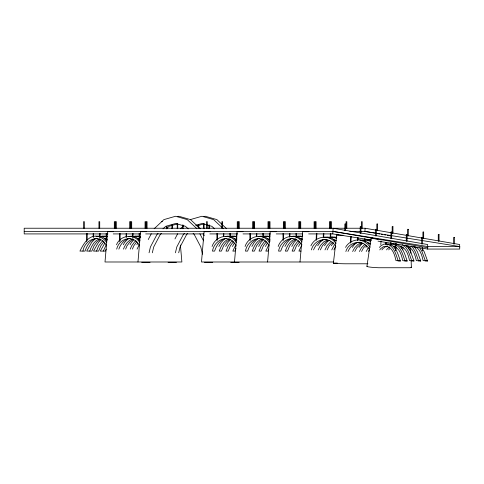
<?xml version="1.0" encoding="UTF-8"?>
<svg xmlns="http://www.w3.org/2000/svg" width="484" height="484" viewBox="0 0 484 484"><rect width="100%" height="100%" fill="white"/><g stroke="black" fill="none" stroke-linecap="round" stroke-linejoin="round"><path stroke-width="0.73" d="M316.149 239.961L316.385 233.246M316.627 240.058L316.863 233.342M323.233 237.033L323.366 233.264M323.705 237.13L323.838 233.361M330.161 238.539L330.342 233.264M330.632 238.636L330.82 233.355M342.448 235.448L332.81 233.911L333.113 228.242L427.699 244.523L427.523 247.687L332.938 231.406L24.2 231.406M349.823 231.406L364.918 231.406L459.8 246.562L459.673 249.066L427.687 249.066L427.82 246.562L332.938 231.406M350.41 243.089L350.773 236.386M350.924 242.49L351.245 236.537M357.543 240.578L357.706 237.571M358.057 239.979L358.178 237.717M364.519 240.984L364.64 238.727M364.948 241.885L365.111 238.878M380.835 244.662L381.035 240.941M385.681 243.948L385.766 242.442M385.905 244.051L385.99 242.551M390.679 244.783L390.8 242.52M390.86 245.642L391.024 242.629M395.428 250.028L395.791 243.331M396.015 243.44L395.392 250.772M422.338 250.028L422.459 247.796M422.683 247.905L422.296 250.772M107.956 233.917L24.2 233.923L24.2 228.23L365.099 228.242L364.918 231.406L379.813 233.972M459.54 247.052L459.685 244.523L365.099 228.242M137.958 261.989L140.578 231.691L146.489 231.691M234.48 261.989L237.099 231.691L243.01 231.691M267.585 261.989L270.199 231.691L276.11 231.691M299.989 261.989L302.657 231.691L308.931 231.691M333.379 263.205L336.719 234.964L338.534 234.861M366.896 266.382L371.107 238.322L372.928 238.067M149.054 252.787L150.439 246.925L157.01 234.438L158.099 233.421M152.333 252.787L153.718 246.925L160.289 234.438L161.378 233.421M175.426 252.787L176.811 246.925L183.382 234.438L184.471 233.421M178.705 252.787L180.09 246.925L186.661 234.438L187.75 233.421M82.921 251.087C84.972 238.975 100.466 232.961 106.492 245.842M89.703 251.087C91.44 246.072 94.404 240.33 99.91 238.866M96.491 251.087L98.657 245.842L101.7 241.758L102.923 240.893M103.273 251.087L106.311 244.674M106.232 249.121L105.415 251.087L100.279 251.087L104.883 243.035M116.692 249.121C119.336 237.692 134.207 234.214 139.446 245.842M118.84 249.121C120.57 244.039 124.545 238.945 130.226 238.424M123.474 249.121C125.041 244.716 128.163 240.112 132.87 238.866M125.622 249.121L126.977 245.842L130.021 241.758L133.687 239.163M130.263 249.121L131.618 245.842L134.661 241.758L135.883 240.893M132.404 249.121L133.759 245.842L136.803 241.758M137.045 249.121L139.271 244.674M236.047 248.461L234.964 251.087L232.816 251.087L235.859 244.674M268.771 249.121L267.961 251.087L265.813 251.087L268.856 244.674M311.412 249.913C314.14 238.243 330.747 235.472 335.787 246.931M313.553 249.913C315.665 244.426 320.45 239.054 326.779 239.314M318.194 249.913L320.39 245.551L323.796 241.831L327.244 239.973M320.335 249.913L322.538 245.551L325.944 241.831L328.817 240.288M324.976 249.913L327.172 245.551L330.584 241.831M327.124 249.913L329.32 245.551L332.242 242.363M331.764 249.913L333.96 245.551M333.906 249.913L335.787 246.174M148.255 239.568L151.274 233.766M174.96 238.921L177.64 233.766M345.848 251.492C349.091 240.403 365.015 239.241 369.564 249.962M347.99 251.492C350.15 246.314 355.147 241.655 361.082 242.272M352.63 251.492L354.584 247.868L358.057 244.341L361.445 242.738M354.778 251.492L356.732 247.868L360.205 244.341L362.915 243.059M359.418 251.492L361.366 247.868L364.845 244.341M361.56 251.492L363.514 247.868L365.995 245.352M366.2 251.492L368.155 247.868M368.342 251.492L369.649 249.078M116.499 244.765C120.286 235.055 134.268 233.1 139.701 242.46M123.281 244.765L124.6 242.46L127.873 238.963L129.113 238.237M130.069 244.765L131.382 242.46L133.723 239.961M136.851 244.765L137.837 243.035M212.077 246.489C215.356 235.944 230.227 232.157 236.271 242.46M218.859 246.489L221.164 242.46L224.437 238.963M225.647 246.489L227.946 242.46L230.753 239.465M232.429 246.489L234.401 243.035M245.073 246.489C248.352 235.944 263.223 232.157 269.267 242.46M251.855 246.489L254.161 242.46L257.434 238.963L258.674 238.237M258.644 246.489L260.943 242.46L263.75 239.465M265.426 246.489L267.398 243.035M278.179 246.489C281.349 236.331 295.736 232.066 301.901 241.964M284.961 246.489L287.266 242.46L290.539 238.963L291.779 238.237M291.749 246.489L294.048 242.46L296.389 239.961M298.531 246.489L300.503 243.035M310.891 245.83C315.29 235.744 330.058 233.984 335.969 243.585M317.679 245.83L320.239 242.151L323.348 239.483M324.461 245.83L327.021 242.151L329.096 240.373M331.244 245.83L333.379 242.762M379.795 249.901L380.648 248.673L383.612 246.568L386.734 246.193C392.82 248.086 394.769 255.038 395.96 260.604L400.413 260.985C398.054 254.766 396.396 246.072 388.991 243.966L385.911 244.196M381.936 249.901L382.796 248.673L385.76 246.568L387.63 246.344M386.577 249.901L387.43 248.673L389.801 246.985M388.725 249.901L389.578 248.673M395.507 249.901L396.36 248.673M402.289 249.901L403.148 248.673M409.077 249.901L409.93 248.673M103.842 241.758L100.805 245.842L98.633 251.087L93.497 251.087L98.427 242.46L100.763 239.961M233.391 241.758L230.348 245.842L228.176 251.087L226.034 251.087L228.206 245.842L231.243 241.758L232.465 240.893M266.388 241.758L263.344 245.842L261.172 251.087L259.031 251.087L261.203 245.842L264.24 241.758L265.462 240.893M299.493 241.758L296.45 245.842L294.278 251.087L292.136 251.087L294.302 245.842L297.345 241.758L298.567 240.893M301.956 244.674L298.918 251.087L301.066 251.087M345.522 247.397C350.253 238.727 363.145 237.378 369.964 244.299M352.304 247.397L354.494 244.456L357.131 242.387M359.092 247.397L361.282 244.456L362.861 243.216M365.874 247.397L366.751 246.223M379.426 247.421L380.781 245.896L383.764 244.196L386.849 243.966C394.248 246.072 395.906 254.766 398.265 260.985M386.662 246.913L387.563 245.896M393.444 246.913L394.351 245.896M400.232 246.913L401.133 245.896M407.014 246.913L407.915 245.896M154.16 228.751L163.907 219.609L175.571 216.257L187.235 219.609L196.982 228.751M180.532 228.751L183.781 225.701M163.005 228.847L165.734 226.312L175.607 223.493L185.481 226.312L188.209 228.847M166.284 228.847L169.013 226.312L177.477 223.898M394.811 248.256L396.59 246.985M401.593 248.256L403.372 246.985M408.375 248.256L410.16 246.985M100.726 239.163L97.06 241.758L94.017 245.842L91.851 251.087L86.709 251.087L91.639 242.46L94.912 238.963L96.153 238.237M106.286 240.028L107.508 239.163M230.269 239.163L226.603 241.758L223.566 245.842L221.394 251.087L219.252 251.087C220.988 246.072 223.947 240.33 229.458 238.866M235.224 240.457L236.446 239.592M263.266 239.163L259.599 241.758L256.562 245.842L254.39 251.087L252.249 251.087C253.985 246.072 256.943 240.33 262.455 238.866M268.832 240.028L270.054 239.163M296.371 239.163L292.705 241.758L289.662 245.842L287.496 251.087L285.348 251.087C287.085 246.072 290.049 240.33 295.561 238.866M334.45 240.905L335.6 240.288M368.342 243.7L369.697 243.059M177.477 216.657L178.85 216.257L190.514 219.609L200.261 228.751M190.279 219.609L201.943 216.257L213.607 219.609L223.354 228.751M203.849 216.657L205.222 216.257L216.886 219.609L226.633 228.751M195.633 225.308L201.979 223.493L211.853 226.312L214.581 228.847M196.794 225.907L203.849 223.898M97.272 238.424C90.726 239.023 86.902 245.4 85.063 251.087L79.927 251.087C83.248 244.614 87.465 236.349 95.802 236.041C100.309 236.228 104.078 238.987 106.746 242.46M226.814 238.424C220.274 239.023 216.451 245.4 214.612 251.087L212.464 251.087C214.521 238.975 230.009 232.961 236.035 245.842M259.811 238.424C253.271 239.023 249.448 245.4 247.608 251.087L245.461 251.087C247.518 238.975 263.006 232.961 269.031 245.842M292.917 238.424C286.371 239.023 282.547 245.4 280.714 251.087L278.566 251.087C280.514 239.489 295.506 232.846 301.701 245.255M301.012 239.163L302.343 238.866M95.971 236.41C100 235.387 104.381 237.408 107.018 240.463M99.952 236.537L102.584 236.041L106.534 236.779M102.753 236.41L104.732 236.041L107.363 236.537M128.925 236.41C132.961 235.387 137.341 237.408 139.979 240.463M132.912 236.537L135.544 236.041L139.495 236.779L140.735 237.511M135.714 236.41L137.686 236.041L140.324 236.537M225.496 236.41C229.525 235.387 233.905 237.408 236.543 240.463M229.476 236.537L232.108 236.041L236.059 236.779M232.278 236.41L234.25 236.041L236.228 236.41M258.492 236.41C262.77 235.327 267.319 237.656 270.005 240.959M261.814 236.658L265.105 236.041L269.056 236.779M265.274 236.41L267.247 236.041L269.884 236.537M291.592 236.41C295.391 235.43 299.548 237.221 302.173 239.961M295.573 236.537L298.211 236.041L302.161 236.779M298.38 236.41L300.352 236.041L302.331 236.41M393.165 246.489L394.418 246.344M399.953 246.489L401.2 246.344M406.735 246.489L407.982 246.344M390.546 244.196L393.631 243.966C401.036 246.072 402.694 254.766 405.054 260.985L407.195 260.985C404.836 254.766 403.178 246.072 395.779 243.966M392.693 244.196L393.928 244.105M323.3 237.293L327.565 237.015L331.776 238.213L335.69 240.826M327.934 237.293L332.199 237.015L336.416 238.213M330.082 237.293L334.347 237.015L336.453 237.614M334.722 237.293L336.852 237.154M362.286 240.052L368.699 240.022L370.792 240.742M369.068 240.052L371.204 240.034M161.668 221.654L162.43 221.654M113.528 231.691L107.617 231.691L104.998 261.989L181.881 261.989L180.411 244.989M210.582 231.691L204.103 231.691L201.483 261.989L333.536 261.989M113.238 233.917L140.402 233.917M145.684 233.917L203.782 233.917M209.82 233.917L237.735 233.911M243.016 233.911L270.181 233.911M276.219 233.911L302.627 233.911M308.665 233.911L332.81 233.911M427.82 246.562L459.8 246.562M400.304 246.193C406.391 248.086 408.339 255.038 409.531 260.604L413.983 260.985L410.65 251.765L408.314 247.868L405.568 245.213M407.086 246.193C413.173 248.086 415.121 255.038 416.313 260.604L420.765 260.985L417.432 251.765L415.097 247.868L413.723 246.537M414.479 246.471C420.191 248.528 421.897 255.286 423.101 260.604L427.547 260.985L424.214 251.765L421.885 247.868M141.685 262.322L150.076 262.322M168.057 262.322L176.448 262.322M204.417 262.322L212.736 262.322M230.789 262.322L239.108 262.322M337.324 263.06L335.061 263.06A9.613 0.315 1.3 0 0 335.091 263.423A9.613 0.315 1.3 0 0 345.286 263.786L367.919 263.786M343.737 235.357L336.719 234.964M378.101 239.235L371.107 238.322M343.93 235.684L371.355 240.07M378.022 241.135L427.687 249.066M425.242 260.604L427.547 260.985M418.46 260.604L420.765 260.985M411.672 260.604L413.983 260.985M404.89 260.604L407.195 260.985M405.054 260.985L402.742 260.604C401.557 255.038 399.602 248.086 393.522 246.193M398.108 260.604L400.413 260.985M381.307 234.226L382.796 234.48M384.284 234.74L385.772 234.994M387.26 235.254L390.987 235.889M323.155 239.296L323.627 239.392M299.554 238.57L302.21 239.163M267.114 238.721L269.11 239.163M234.117 238.721L236.113 239.163M137.529 238.721L139.525 239.163M104.568 238.721L106.565 239.163M333.555 239.695L336.386 240.596M366.551 240.022L370.738 241.462M359.769 240.022L363.956 241.462L367.822 244.299L370.187 247.203M367.144 242.514L370.665 243.845M402.222 244.716C408.333 247.639 409.531 255.316 411.836 260.985M193.116 233.421L194.211 234.438L200.775 246.925L202.512 254.257M411.122 246.096L412.955 247.868L415.284 251.765L418.618 260.985M419.737 247.868L422.072 251.765L425.406 260.985M203.153 233.766L204.157 235.702M199.874 233.766L203.558 240.857M410.595 248.032L410.813 253.247M411.122 260.701L411.4 267.41M362.201 228.23L362.201 221.654L361.439 221.654L361.439 228.23M346.834 228.23L346.834 221.654L346.072 221.654L346.072 228.23M331.467 228.23L331.467 221.654L330.705 221.654L330.705 228.23M330.221 228.23L330.221 221.654L329.459 221.654L329.459 228.23M316.1 228.23L316.1 221.654L315.338 221.654L315.338 228.23M314.854 228.23L314.854 221.654L314.092 221.654L314.092 228.23M302.464 233.415L302.464 236.41M300.733 228.23L300.733 221.654L299.971 221.654L299.971 228.23M299.487 228.23L299.487 221.654L298.725 221.654L298.725 228.23M296.396 233.433L296.396 237.214M295.984 233.433L295.984 237.214M289.916 233.433L289.916 236.458M289.505 233.433L289.505 237.214M285.366 228.23L285.366 221.654L284.604 221.654L284.604 228.23M284.12 228.23L284.12 221.654L283.358 221.654L283.358 228.23M283.436 233.415L283.436 240.149M283.019 233.415L283.019 240.149M269.999 228.23L269.999 221.654L269.237 221.654L269.237 228.23M269.776 233.415L269.776 241.643M269.358 233.415L269.358 240.893M268.753 228.23L268.753 221.654L267.991 221.654L267.991 228.23M263.29 233.433L263.29 237.214M262.879 233.433L262.879 237.214M256.81 233.433L256.81 236.458M256.399 233.433L256.399 236.458M254.632 228.23L254.632 221.654L253.87 221.654L253.87 228.23M253.386 228.23L253.386 221.654L252.624 221.654L252.624 228.23M250.331 233.415L250.331 240.149M249.919 233.415L249.919 240.149M239.265 228.23L239.265 221.654L238.503 221.654L238.503 228.23M238.019 228.23L238.019 221.654L237.257 221.654L237.257 228.23M236.779 233.415L236.779 240.149M236.361 233.415L236.361 240.893M230.293 233.433L230.293 237.214M229.882 233.433L229.882 237.214M223.814 233.433L223.814 236.458M223.402 233.433L223.402 236.458M222.652 228.23L222.652 221.654L221.89 221.654L221.89 228.23M217.334 233.415L217.334 240.149M216.923 233.415L216.923 240.149M209.409 224.981L209.409 228.72M208.906 224.981L208.906 228.72M207.285 228.23L207.285 221.654L206.523 221.654L206.523 228.23M204.097 223.487L204.097 228.72M203.589 223.487L203.589 228.72M198.779 224.981L198.779 227.97M198.277 224.981L198.277 227.97M183.037 224.981L183.037 228.72M182.535 224.981L182.535 228.72M177.725 223.487L177.725 228.72M177.223 223.487L177.223 228.72M172.407 224.981L172.407 228.72M171.905 224.981L171.905 228.72M167.095 226.476L167.095 228.72M166.587 226.476L166.587 228.72M147.063 228.23L147.063 221.654L146.301 221.654L146.301 228.23M145.817 228.23L145.817 221.654L145.049 221.654L145.049 228.23M139.537 233.415L139.537 241.643M139.126 233.415L139.126 240.893M133.058 233.433L133.058 237.214M132.64 233.433L132.64 237.214M131.696 228.23L131.696 221.654L130.934 221.654L130.934 228.23M130.45 228.23L130.45 221.654L129.682 221.654L129.682 228.23M126.578 233.433L126.578 237.214M126.161 233.433L126.161 237.214M120.093 233.415L120.093 240.893M119.681 233.415L119.681 241.643M116.329 228.23L116.329 221.654L115.567 221.654L115.567 228.23M115.083 228.23L115.083 221.654L114.315 221.654L114.315 228.23M106.577 233.415L106.577 241.643M106.165 233.415L106.165 240.893M100.097 233.433L100.097 237.214M99.716 228.23L99.716 221.654L98.948 221.654L98.948 228.23M99.686 233.433L99.686 237.214M93.618 233.433L93.618 237.214M93.2 233.433L93.2 237.214M87.138 233.415L87.138 240.149M86.721 233.415L86.721 241.643M84.349 228.23L84.349 221.654L83.581 221.654L83.581 228.23M410.964 267.162A9.613 0.744 3.1 0 1 409.712 267.743L378.778 267.743A9.613 0.744 3.1 0 1 369.504 267.029A9.613 0.744 3.1 0 1 367.326 266.182M345.588 224.013L344.826 224.013L344.826 230.596L345.588 230.596L345.588 224.013M377.568 224.013L376.806 224.013L376.806 230.596L377.568 230.596L377.568 224.013M360.955 226.681L360.193 226.681L360.193 233.264L360.955 233.264L360.955 226.681M392.935 226.681L392.173 226.681L392.173 233.264L392.935 233.264L392.935 226.681M376.322 229.307L375.56 229.307L375.56 235.889L376.322 235.889L376.322 229.307M408.302 229.307L407.54 229.307L407.54 235.889L408.302 235.889L408.302 229.307M391.689 232.036L390.927 232.036L390.927 238.612L391.689 238.612L391.689 232.036M423.669 232.036L422.907 232.036L422.907 238.612L423.669 238.612L423.669 232.036M407.056 234.577L406.294 234.577L406.294 241.159L407.056 241.159L407.056 234.577M439.036 234.577L438.274 234.577L438.274 241.159L439.036 241.159L439.036 234.577M422.423 237.384L421.661 237.384L421.661 243.966L422.423 243.966L422.423 237.384M454.403 237.384L453.641 237.384L453.641 243.966L454.403 243.966L454.403 237.384"/></g></svg>
